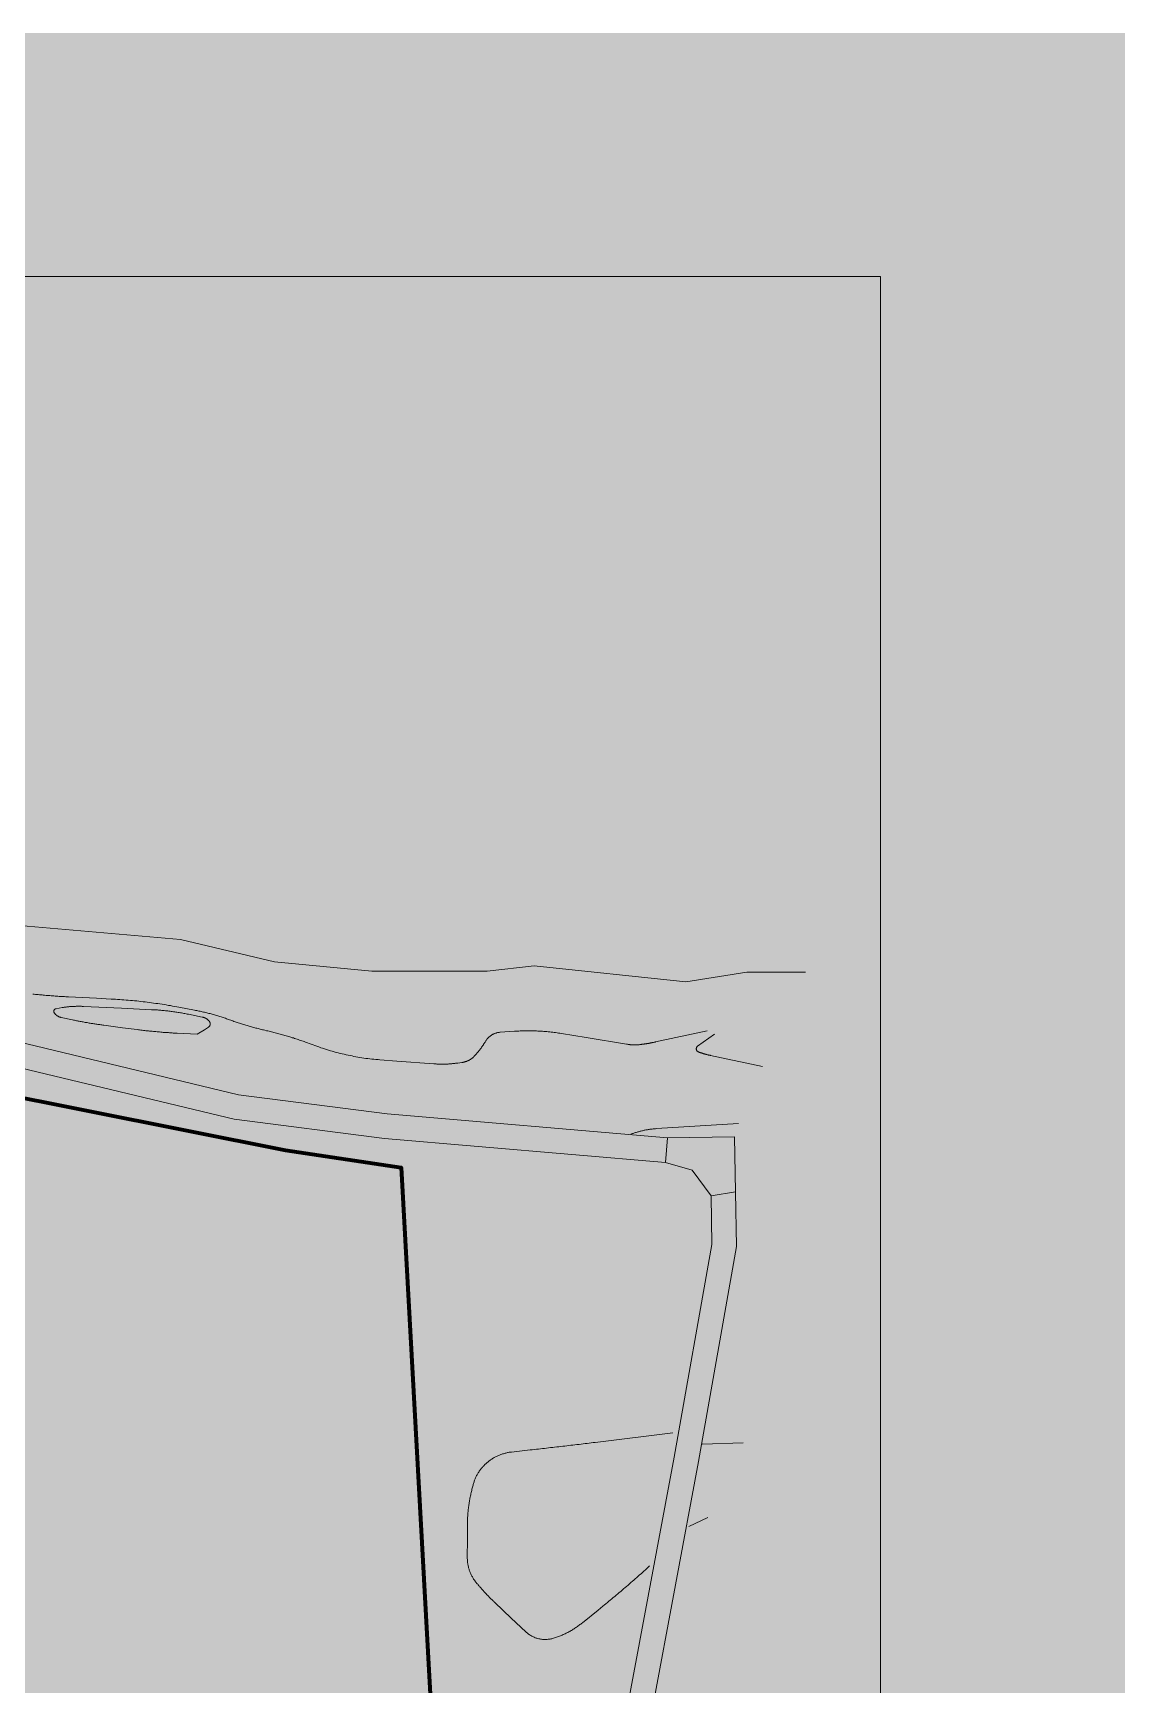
# Model space of a CAD drawing. Header units: metres. Extents: x 68582 to 69192, y 19191 to 19633.
# Drawn here: x 69081.9 to 69192.3, y 19461.3 to 19628.2 of the extents above; entities that cross this region are included whole.
import ezdxf

# ---------------------------------------------------------------- set-up
doc = ezdxf.new("R2010")
doc.units = ezdxf.units.M
doc.layers.get('0').update_dxf_attribs({"lineweight": 15})
doc.layers.add('Kasvillisuus', color=7, linetype='Continuous', lineweight=5)
doc.layers.add('None', color=7, linetype='Continuous', lineweight=5)

msp = doc.modelspace()

# ---------------------------------------------------------------- hatches: boundary and pattern name
at = {"true_color": 0xd1f0d1, "transparency": 33554687}
msp.add_hatch(color=254, dxfattribs=at).paths.add_polyline_path([(68588.12, 19191.44), (69192.3, 19191.44), (69192.3, 19628.23), (68588.12, 19628.23)], flags=0)
at = {"layer": 'Kasvillisuus', "true_color": 0xffffff, "transparency": 33554687}
for points in [[(69145.83, 19514.08), (69148.52, 19513.28), (69150.44, 19510.71), (69152.93, 19511.1), (69152.83, 19516.66), (69146.04, 19516.57)], [(69133.79, 19322.64), (69136.15, 19340.67), (69137.61, 19376.7), (69137.07, 19389.24), (69138.05, 19398.96), (69140.59, 19410.5), (69140.95, 19418.78), (69139.12, 19428.92), (69138.9, 19439.21), (69139.71, 19446.81), (69146.71, 19484.28), (69150.53, 19505.79), (69150.44, 19510.71), (69152.93, 19511.1), (69153.03, 19505.59), (69149.17, 19483.83), (69142.19, 19446.45), (69141.41, 19439.1), (69141.62, 19429.17), (69143.46, 19418.95), (69143.08, 19410.17), (69140.52, 19398.57), (69139.58, 19389.17), (69140.13, 19377.23), (69138.64, 19340.46), (69136.27, 19322.32)]]:
    msp.add_hatch(color=7, dxfattribs=at).paths.add_polyline_path(points, flags=0)
at = {"layer": 'None', "linetype": 'Continuous', "lineweight": 0, "true_color": 0xffffff, "transparency": 33554687}
msp.add_hatch(color=7, dxfattribs=at).paths.add_polyline_path([(69145.83, 19514.08), (69117.42, 19516.48), (69102.22, 19518.43), (69072.41, 19525.6), (69054.77, 19527.4), (68988.57, 19527.06), (68972.01, 19530.78), (68948.45, 19540.33), (68922.58, 19548.21), (68919.65, 19548.85), (68920.19, 19551.29), (68923.21, 19550.63), (68949.29, 19542.69), (68972.76, 19533.17), (68988.84, 19529.56), (69054.89, 19529.9), (69072.83, 19528.07), (69102.67, 19520.89), (69117.68, 19518.97), (69146.04, 19516.57)], flags=0)

# ---------------------------------------------------------------- linework, layer by layer
at = {"layer": 'Kasvillisuus'}
msp.add_lwpolyline([(68640.23, 19207.93), (69167.58, 19207.93), (69167.58, 19603.63), (68640.23, 19603.63)], close=True, dxfattribs=at)
at = {"layer": 'Kasvillisuus', "color": 7, "true_color": 0xffffff, "transparency": 33554687}
msp.add_lwpolyline([(69145.83, 19514.08), (69148.52, 19513.28), (69150.44, 19510.71), (69152.93, 19511.1), (69152.83, 19516.66), (69146.04, 19516.57)], close=True, dxfattribs=at)
at = {"layer": 'None', "color": 7, "linetype": 'Continuous', "lineweight": 5, "transparency": 33554687}
for p, q in [((69153.69, 19485.74), (69149.54, 19485.58)), ((69148.21, 19477.26), (69150.13, 19478.17))]:
    msp.add_line(p, q, dxfattribs=at)
at = {"layer": 'None', "color": 7, "linetype": 'Continuous', "lineweight": 5, "true_color": 0xffffff, "transparency": 33554687}
for points in [[(68920.19, 19551.29), (68923.21, 19550.63), (68949.29, 19542.69), (68972.76, 19533.17), (68988.84, 19529.56), (69054.89, 19529.9), (69072.83, 19528.07), (69102.67, 19520.89), (69117.68, 19518.97), (69146.04, 19516.57), (69145.83, 19514.08)], [(69145.83, 19514.08), (69117.42, 19516.48), (69102.22, 19518.43), (69072.41, 19525.6), (69054.77, 19527.4), (68988.57, 19527.06), (68972.01, 19530.78), (68948.45, 19540.33), (68922.58, 19548.21), (68919.65, 19548.85)], [(69139.71, 19446.81), (69146.71, 19484.28), (69150.53, 19505.79), (69150.44, 19510.71), (69152.93, 19511.1), (69153.03, 19505.59), (69149.17, 19483.83), (69142.19, 19446.45)]]:
    msp.add_lwpolyline(points, dxfattribs=at)
at = {"layer": 'None', "color": 7, "linetype": 'Continuous', "lineweight": 5, "transparency": 33554687}
for points in [[(69160, 19533.32), (69154.07, 19533.32), (69147.89, 19532.34), (69132.57, 19533.95), (69127.8, 19533.42), (69116.14, 19533.42), (69106.32, 19534.34), (69096.81, 19536.61), (69081.3, 19537.94), (69063.3, 19539.63), (69031.3, 19540.43)], [(69150.05, 19527.38), (69144.82, 19526.25), (69144.78, 19526.24), (69144.73, 19526.23), (69144.69, 19526.22), (69144.64, 19526.21), (69144.6, 19526.2), (69144.55, 19526.19), (69144.5, 19526.18), (69144.46, 19526.17), (69144.41, 19526.16), (69144.37, 19526.15), (69144.32, 19526.15), (69144.28, 19526.14), (69144.23, 19526.13), (69144.19, 19526.12), (69144.14, 19526.11), (69144.1, 19526.11), (69144.05, 19526.1), (69144.01, 19526.09), (69143.96, 19526.08), (69143.92, 19526.07), (69143.87, 19526.07), (69143.83, 19526.06), (69143.78, 19526.05), (69143.73, 19526.05), (69143.69, 19526.04), (69143.64, 19526.03), (69143.6, 19526.03), (69143.55, 19526.02), (69143.51, 19526.01), (69143.46, 19526.01), (69143.42, 19526), (69143.37, 19525.99), (69143.32, 19525.99), (69143.28, 19525.98), (69143.23, 19525.98), (69143.19, 19525.97), (69143.14, 19525.97), (69143.1, 19525.97), (69143.05, 19525.96), (69143.01, 19525.96), (69142.96, 19525.96), (69142.92, 19525.96), (69142.87, 19525.96), (69142.82, 19525.95), (69142.78, 19525.95), (69142.73, 19525.95), (69142.69, 19525.95), (69142.64, 19525.95), (69142.6, 19525.95), (69142.55, 19525.96), (69142.5, 19525.96), (69142.46, 19525.96), (69142.41, 19525.96), (69142.37, 19525.97), (69142.32, 19525.97), (69142.28, 19525.97), (69142.23, 19525.98), (69142.19, 19525.98), (69142.14, 19525.99), (69142.09, 19525.99), (69142.05, 19526), (69142, 19526.01), (69141.96, 19526.01), (69141.91, 19526.02), (69137.8, 19526.69), (69135.31, 19527.1), (69135.17, 19527.13), (69135.02, 19527.15), (69134.87, 19527.17), (69134.72, 19527.19), (69134.58, 19527.21), (69134.43, 19527.23), (69134.28, 19527.25), (69134.13, 19527.26), (69133.98, 19527.28), (69133.84, 19527.29), (69133.69, 19527.3), (69133.54, 19527.32), (69133.39, 19527.33), (69133.24, 19527.34), (69133.09, 19527.34), (69132.94, 19527.35), (69132.79, 19527.36), (69132.65, 19527.36), (69132.5, 19527.37), (69132.35, 19527.37), (69132.2, 19527.37), (69132.05, 19527.38), (69131.9, 19527.38), (69131.75, 19527.38), (69131.6, 19527.37), (69131.45, 19527.37), (69131.3, 19527.37), (69131.16, 19527.36), (69131.01, 19527.35), (69130.86, 19527.35), (69130.71, 19527.34), (69130.56, 19527.33), (69129.13, 19527.23), (69129.08, 19527.23), (69129.02, 19527.22), (69128.97, 19527.22), (69128.91, 19527.21), (69128.86, 19527.2), (69128.8, 19527.18), (69128.75, 19527.17), (69128.7, 19527.15), (69128.64, 19527.13), (69128.59, 19527.12), (69128.54, 19527.1), (69128.49, 19527.07), (69128.44, 19527.05), (69128.39, 19527.02), (69128.34, 19527), (69128.29, 19526.97), (69128.24, 19526.94), (69128.2, 19526.91), (69128.15, 19526.88), (69128.11, 19526.84), (69128.06, 19526.81), (69128.02, 19526.77), (69127.98, 19526.74), (69127.94, 19526.7), (69127.9, 19526.66), (69127.86, 19526.62), (69127.82, 19526.57), (69127.79, 19526.53), (69127.75, 19526.49), (69127.72, 19526.44), (69127.69, 19526.4), (69127.66, 19526.35), (69127.59, 19526.23), (69127.56, 19526.19), (69127.53, 19526.15), (69127.51, 19526.1), (69127.48, 19526.06), (69127.45, 19526.02), (69127.42, 19525.97), (69127.39, 19525.93), (69127.36, 19525.89), (69127.33, 19525.85), (69127.31, 19525.8), (69127.28, 19525.76), (69127.25, 19525.72), (69127.22, 19525.68), (69127.19, 19525.63), (69127.16, 19525.59), (69127.12, 19525.55), (69127.09, 19525.51), (69127.06, 19525.47), (69127.03, 19525.43), (69127, 19525.39), (69126.97, 19525.34), (69126.94, 19525.3), (69126.9, 19525.26), (69126.87, 19525.22), (69126.84, 19525.18), (69126.81, 19525.14), (69126.77, 19525.1), (69126.74, 19525.06), (69126.71, 19525.02), (69126.67, 19524.98), (69126.64, 19524.95), (69126.61, 19524.9), (69126.57, 19524.87), (69126.54, 19524.83), (69126.5, 19524.8), (69126.47, 19524.76), (69126.43, 19524.73), (69126.4, 19524.69), (69126.36, 19524.66), (69126.32, 19524.63), (69126.28, 19524.6), (69126.24, 19524.57), (69126.2, 19524.54), (69126.16, 19524.51), (69126.12, 19524.49), (69126.08, 19524.46), (69126.03, 19524.44), (69125.99, 19524.41), (69125.94, 19524.39), (69125.9, 19524.37), (69125.86, 19524.35), (69125.81, 19524.33), (69125.76, 19524.31), (69125.72, 19524.29), (69125.67, 19524.27), (69125.62, 19524.26), (69125.58, 19524.24), (69125.53, 19524.23), (69125.48, 19524.22), (69125.43, 19524.2), (69125.39, 19524.19), (69125.34, 19524.18), (69125.29, 19524.18), (69125.24, 19524.17), (69124.85, 19524.11), (69124.77, 19524.1), (69124.69, 19524.1), (69124.62, 19524.09), (69124.54, 19524.08), (69124.47, 19524.07), (69124.39, 19524.06), (69124.31, 19524.06), (69124.24, 19524.05), (69124.16, 19524.04), (69124.09, 19524.04), (69124.01, 19524.03), (69123.93, 19524.03), (69123.86, 19524.02), (69123.78, 19524.02), (69123.7, 19524.02), (69123.63, 19524.01), (69123.55, 19524.01), (69123.48, 19524.01), (69123.4, 19524.01), (69123.32, 19524.01), (69123.25, 19524.01), (69123.17, 19524.01), (69123.09, 19524.01), (69123.02, 19524.01), (69122.94, 19524.01), (69122.86, 19524.02), (69122.79, 19524.02), (69122.71, 19524.02), (69122.64, 19524.03), (69122.56, 19524.03), (69122.48, 19524.04), (69122.41, 19524.04), (69118.66, 19524.32), (69116.97, 19524.45), (69116.77, 19524.46), (69116.56, 19524.48), (69116.36, 19524.5), (69116.16, 19524.52), (69115.95, 19524.54), (69115.75, 19524.57), (69115.55, 19524.59), (69115.35, 19524.62), (69115.14, 19524.65), (69114.94, 19524.68), (69114.74, 19524.72), (69114.54, 19524.75), (69114.34, 19524.79), (69114.14, 19524.83), (69113.94, 19524.87), (69113.74, 19524.91), (69113.54, 19524.95), (69113.34, 19525), (69113.14, 19525.05), (69112.94, 19525.09), (69112.74, 19525.15), (69112.54, 19525.2), (69112.35, 19525.25), (69112.15, 19525.31), (69111.95, 19525.36), (69111.76, 19525.42), (69111.56, 19525.48), (69111.37, 19525.55), (69111.17, 19525.61), (69110.98, 19525.67), (69110.79, 19525.74), (69110.6, 19525.81), (69109.43, 19526.23), (69109.31, 19526.28), (69109.19, 19526.32), (69109.07, 19526.36), (69108.94, 19526.4), (69108.82, 19526.44), (69108.7, 19526.49), (69108.58, 19526.53), (69108.46, 19526.57), (69108.34, 19526.61), (69108.22, 19526.65), (69108.1, 19526.68), (69107.97, 19526.72), (69107.85, 19526.76), (69107.73, 19526.8), (69107.61, 19526.83), (69107.48, 19526.87), (69107.36, 19526.91), (69107.24, 19526.94), (69107.12, 19526.98), (69106.99, 19527.01), (69106.87, 19527.05), (69106.75, 19527.08), (69106.62, 19527.11), (69106.5, 19527.15), (69106.37, 19527.18), (69106.25, 19527.21), (69106.13, 19527.24), (69106, 19527.27), (69105.88, 19527.3), (69105.75, 19527.33), (69105.63, 19527.36), (69105.51, 19527.39), (69105.32, 19527.43), (69105.2, 19527.46), (69105.09, 19527.49), (69104.98, 19527.51), (69104.86, 19527.54), (69104.75, 19527.57), (69104.64, 19527.6), (69104.53, 19527.63), (69104.42, 19527.66), (69104.3, 19527.69), (69104.19, 19527.72), (69104.08, 19527.75), (69103.97, 19527.78), (69103.86, 19527.81), (69103.75, 19527.84), (69103.64, 19527.87), (69103.53, 19527.9), (69103.41, 19527.94), (69103.3, 19527.97), (69103.19, 19528.01), (69103.08, 19528.04), (69102.97, 19528.07), (69102.86, 19528.11), (69102.75, 19528.15), (69102.64, 19528.18), (69102.53, 19528.22), (69102.42, 19528.25), (69102.31, 19528.29), (69102.2, 19528.33), (69102.09, 19528.37), (69101.99, 19528.41), (69101.88, 19528.45), (69101.77, 19528.48), (69101.66, 19528.52), (69101.55, 19528.56), (69101.44, 19528.6), (69101.34, 19528.64), (69101.23, 19528.68), (69101.12, 19528.71), (69101.01, 19528.75), (69100.9, 19528.78), (69100.79, 19528.82), (69100.68, 19528.85), (69100.57, 19528.89), (69100.46, 19528.92), (69100.34, 19528.95), (69100.23, 19528.98), (69100.12, 19529.02), (69100.01, 19529.05), (69099.9, 19529.08), (69099.79, 19529.11), (69099.68, 19529.14), (69099.56, 19529.17), (69099.45, 19529.19), (69099.34, 19529.22), (69099.23, 19529.25), (69099.12, 19529.27), (69099, 19529.3), (69098.89, 19529.33), (69098.78, 19529.35), (69098.66, 19529.37), (69098.55, 19529.4), (69098.44, 19529.42), (69098.32, 19529.44), (69098.21, 19529.47), (69096.64, 19529.76), (69096.42, 19529.8), (69096.21, 19529.84), (69096, 19529.88), (69095.79, 19529.92), (69095.57, 19529.95), (69095.36, 19529.99), (69095.15, 19530.02), (69094.94, 19530.06), (69094.72, 19530.09), (69094.51, 19530.12), (69094.3, 19530.15), (69094.08, 19530.18), (69093.87, 19530.21), (69093.65, 19530.24), (69093.44, 19530.27), (69093.23, 19530.29), (69093.01, 19530.32), (69092.8, 19530.34), (69092.58, 19530.37), (69092.37, 19530.39), (69092.16, 19530.41), (69091.94, 19530.43), (69091.73, 19530.45), (69091.51, 19530.47), (69091.3, 19530.49), (69091.08, 19530.5), (69090.87, 19530.52), (69090.65, 19530.54), (69090.44, 19530.55), (69090.22, 19530.56), (69090, 19530.58), (69089.79, 19530.59), (69088.29, 19530.66), (69085.47, 19530.81), (69085.33, 19530.82), (69085.2, 19530.82), (69085.06, 19530.83), (69084.93, 19530.84), (69084.8, 19530.85), (69084.66, 19530.86), (69084.53, 19530.86), (69084.4, 19530.87), (69084.26, 19530.88), (69084.13, 19530.89), (69084, 19530.9), (69083.86, 19530.91), (69083.73, 19530.92), (69083.6, 19530.93), (69083.46, 19530.94), (69083.33, 19530.95), (69083.2, 19530.96), (69083.06, 19530.97), (69082.93, 19530.98), (69082.8, 19531), (69082.67, 19531.01), (69082.53, 19531.02), (69082.4, 19531.03), (69082.27, 19531.05), (69082.13, 19531.06), (69082, 19531.07), (69081.87, 19531.08)], [(69150.78, 19527.05), (69149.09, 19525.83), (69149.07, 19525.81), (69149.06, 19525.8), (69149.04, 19525.78), (69149.02, 19525.77), (69149.01, 19525.75), (69149, 19525.73), (69148.99, 19525.71), (69148.98, 19525.69), (69148.97, 19525.67), (69148.96, 19525.65), (69148.96, 19525.62), (69148.95, 19525.6), (69148.95, 19525.58), (69148.95, 19525.56), (69148.95, 19525.53), (69148.95, 19525.51), (69148.96, 19525.49), (69148.96, 19525.47), (69148.97, 19525.44), (69148.98, 19525.42), (69148.99, 19525.4), (69149, 19525.38), (69149.01, 19525.36), (69149.02, 19525.35), (69149.04, 19525.33), (69149.06, 19525.31), (69149.07, 19525.3), (69149.09, 19525.28), (69149.11, 19525.27), (69149.13, 19525.26), (69149.15, 19525.25), (69149.17, 19525.24), (69149.21, 19525.23), (69149.24, 19525.21), (69149.28, 19525.2), (69149.32, 19525.19), (69149.35, 19525.17), (69149.39, 19525.16), (69149.43, 19525.15), (69149.47, 19525.14), (69149.5, 19525.12), (69149.54, 19525.11), (69149.58, 19525.1), (69149.62, 19525.09), (69149.65, 19525.08), (69149.69, 19525.06), (69149.73, 19525.05), (69149.77, 19525.04), (69149.8, 19525.03), (69149.84, 19525.02), (69149.88, 19525.01), (69149.92, 19525), (69149.96, 19524.99), (69149.99, 19524.98), (69150.03, 19524.97), (69150.07, 19524.96), (69150.11, 19524.95), (69150.15, 19524.94), (69150.18, 19524.93), (69150.22, 19524.92), (69150.26, 19524.92), (69150.3, 19524.91), (69150.34, 19524.9), (69150.38, 19524.89), (69155.66, 19523.78)], [(69153.23, 19518.02), (69144.92, 19517.49), (69144.83, 19517.48), (69144.75, 19517.47), (69144.67, 19517.47), (69144.59, 19517.46), (69144.5, 19517.45), (69144.42, 19517.44), (69144.34, 19517.43), (69144.26, 19517.42), (69144.17, 19517.41), (69144.09, 19517.39), (69144.01, 19517.38), (69143.93, 19517.37), (69143.85, 19517.35), (69143.76, 19517.33), (69143.68, 19517.32), (69143.6, 19517.3), (69143.52, 19517.28), (69143.44, 19517.26), (69143.36, 19517.24), (69143.28, 19517.22), (69143.2, 19517.2), (69143.12, 19517.18), (69143.04, 19517.16), (69142.96, 19517.13), (69142.88, 19517.11), (69142.8, 19517.09), (69142.72, 19517.06), (69142.64, 19517.03), (69142.56, 19517.01), (69142.49, 19516.98), (69142.41, 19516.95), (69142.33, 19516.92)], [(69146.58, 19486.74), (69138.73, 19485.77), (69138.53, 19485.75), (69138.32, 19485.72), (69138.12, 19485.7), (69137.91, 19485.67), (69137.71, 19485.65), (69137.5, 19485.62), (69137.3, 19485.6), (69137.1, 19485.57), (69136.88, 19485.55), (69136.68, 19485.53), (69136.48, 19485.5), (69136.28, 19485.48), (69136.07, 19485.45), (69135.86, 19485.43), (69135.66, 19485.4), (69135.45, 19485.38), (69135.25, 19485.36), (69135.04, 19485.33), (69134.84, 19485.31), (69134.63, 19485.29), (69134.43, 19485.26), (69134.22, 19485.24), (69134.01, 19485.22), (69133.81, 19485.19), (69133.61, 19485.17), (69133.4, 19485.15), (69133.19, 19485.12), (69132.99, 19485.1), (69132.79, 19485.08), (69132.58, 19485.05), (69132.37, 19485.03), (69132.17, 19485.01), (69130.28, 19484.8), (69130.2, 19484.79), (69130.11, 19484.78), (69130.03, 19484.77), (69129.94, 19484.75), (69129.86, 19484.74), (69129.78, 19484.72), (69129.69, 19484.7), (69129.61, 19484.68), (69129.53, 19484.66), (69129.45, 19484.63), (69129.36, 19484.61), (69129.28, 19484.58), (69129.2, 19484.55), (69129.12, 19484.52), (69129.04, 19484.49), (69128.96, 19484.46), (69128.89, 19484.42), (69128.81, 19484.38), (69128.73, 19484.35), (69128.65, 19484.31), (69128.58, 19484.27), (69128.5, 19484.23), (69128.43, 19484.18), (69128.36, 19484.14), (69128.29, 19484.09), (69128.21, 19484.05), (69128.14, 19484), (69128.07, 19483.95), (69128, 19483.9), (69127.94, 19483.84), (69127.87, 19483.79), (69127.81, 19483.73), (69127.74, 19483.68), (69127.68, 19483.62), (69127.61, 19483.56), (69127.55, 19483.5), (69127.49, 19483.44), (69127.43, 19483.38), (69127.38, 19483.32), (69127.32, 19483.25), (69127.26, 19483.19), (69127.21, 19483.12), (69127.16, 19483.05), (69127.11, 19482.99), (69127.06, 19482.92), (69127.01, 19482.85), (69126.96, 19482.78), (69126.91, 19482.7), (69126.87, 19482.63), (69126.83, 19482.56), (69126.79, 19482.48), (69126.74, 19482.41), (69126.71, 19482.33), (69126.67, 19482.25), (69126.63, 19482.18), (69126.6, 19482.1), (69126.57, 19482.02), (69126.53, 19481.94), (69126.5, 19481.86), (69126.48, 19481.78), (69126.45, 19481.7), (69126.42, 19481.62), (69126.4, 19481.53), (69126.38, 19481.45), (69126.27, 19481.03), (69126.24, 19480.92), (69126.21, 19480.81), (69126.19, 19480.7), (69126.16, 19480.59), (69126.14, 19480.47), (69126.11, 19480.36), (69126.09, 19480.25), (69126.07, 19480.14), (69126.05, 19480.02), (69126.03, 19479.91), (69126.01, 19479.8), (69125.99, 19479.69), (69125.97, 19479.57), (69125.96, 19479.46), (69125.94, 19479.35), (69125.92, 19479.23), (69125.91, 19479.12), (69125.9, 19479), (69125.89, 19478.89), (69125.87, 19478.78), (69125.86, 19478.66), (69125.85, 19478.55), (69125.84, 19478.43), (69125.84, 19478.32), (69125.83, 19478.2), (69125.82, 19478.09), (69125.82, 19477.98), (69125.82, 19477.86), (69125.81, 19477.75), (69125.81, 19477.63), (69125.81, 19477.52), (69125.81, 19477.41), (69125.81, 19475.98), (69125.8, 19474.11), (69125.8, 19474.03), (69125.81, 19473.94), (69125.81, 19473.86), (69125.82, 19473.78), (69125.82, 19473.69), (69125.83, 19473.61), (69125.85, 19473.52), (69125.86, 19473.44), (69125.87, 19473.36), (69125.89, 19473.28), (69125.91, 19473.19), (69125.93, 19473.11), (69125.95, 19473.03), (69125.98, 19472.95), (69126, 19472.87), (69126.03, 19472.79), (69126.06, 19472.71), (69126.09, 19472.63), (69126.12, 19472.56), (69126.15, 19472.48), (69126.19, 19472.4), (69126.23, 19472.33), (69126.27, 19472.25), (69126.31, 19472.18), (69126.35, 19472.11), (69126.39, 19472.04), (69126.44, 19471.96), (69126.48, 19471.89), (69126.53, 19471.83), (69126.58, 19471.76), (69126.63, 19471.69), (69126.69, 19471.62), (69126.74, 19471.56), (69126.79, 19471.49), (69126.85, 19471.43), (69126.91, 19471.36), (69126.96, 19471.29), (69127.02, 19471.23), (69127.08, 19471.16), (69127.13, 19471.09), (69127.19, 19471.03), (69127.25, 19470.96), (69127.31, 19470.9), (69127.37, 19470.83), (69127.42, 19470.77), (69127.48, 19470.7), (69127.54, 19470.64), (69127.6, 19470.57), (69127.66, 19470.51), (69127.72, 19470.45), (69127.78, 19470.38), (69127.84, 19470.32), (69127.9, 19470.26), (69127.96, 19470.19), (69128.02, 19470.13), (69128.09, 19470.07), (69128.15, 19470.01), (69128.21, 19469.94), (69128.27, 19469.88), (69128.33, 19469.82), (69128.4, 19469.76), (69128.46, 19469.7), (69128.52, 19469.64), (69128.59, 19469.58), (69130.25, 19468.01), (69131.7, 19466.64), (69131.77, 19466.57), (69131.84, 19466.51), (69131.92, 19466.45), (69131.99, 19466.39), (69132.07, 19466.34), (69132.15, 19466.29), (69132.23, 19466.24), (69132.31, 19466.19), (69132.4, 19466.15), (69132.48, 19466.11), (69132.57, 19466.07), (69132.66, 19466.03), (69132.75, 19466), (69132.84, 19465.97), (69132.93, 19465.95), (69133.02, 19465.92), (69133.12, 19465.9), (69133.21, 19465.89), (69133.3, 19465.87), (69133.4, 19465.86), (69133.49, 19465.86), (69133.59, 19465.85), (69133.68, 19465.85), (69133.78, 19465.85), (69133.87, 19465.86), (69133.97, 19465.87), (69134.06, 19465.88), (69134.16, 19465.89), (69134.25, 19465.91), (69134.34, 19465.93), (69134.43, 19465.95), (69134.53, 19465.98), (69134.62, 19466.01), (69134.72, 19466.04), (69134.82, 19466.08), (69134.92, 19466.11), (69135.02, 19466.15), (69135.11, 19466.19), (69135.21, 19466.22), (69135.31, 19466.26), (69135.4, 19466.3), (69135.5, 19466.35), (69135.59, 19466.39), (69135.68, 19466.43), (69135.78, 19466.48), (69135.87, 19466.53), (69135.96, 19466.57), (69136.06, 19466.62), (69136.15, 19466.67), (69136.24, 19466.72), (69136.33, 19466.77), (69136.42, 19466.83), (69136.5, 19466.88), (69136.59, 19466.93), (69136.68, 19466.99), (69136.77, 19467.05), (69136.85, 19467.11), (69136.94, 19467.16), (69137.02, 19467.22), (69137.11, 19467.29), (69137.19, 19467.35), (69137.27, 19467.41), (69137.36, 19467.47), (69137.44, 19467.54), (69139.03, 19468.83), (69139.5, 19469.21), (69139.66, 19469.34), (69139.81, 19469.46), (69139.96, 19469.59), (69140.11, 19469.71), (69140.26, 19469.84), (69140.41, 19469.96), (69140.56, 19470.08), (69140.71, 19470.21), (69140.86, 19470.33), (69141.01, 19470.46), (69141.16, 19470.59), (69141.31, 19470.71), (69141.46, 19470.84), (69141.6, 19470.96), (69141.75, 19471.09), (69141.9, 19471.22), (69142.05, 19471.35), (69142.2, 19471.47), (69142.34, 19471.6), (69142.49, 19471.73), (69142.64, 19471.86), (69142.78, 19471.99), (69142.93, 19472.12), (69143.08, 19472.24), (69143.22, 19472.37), (69143.37, 19472.5), (69143.51, 19472.63), (69143.66, 19472.76), (69143.81, 19472.89), (69143.95, 19473.02), (69144.09, 19473.16), (69144.23, 19473.28)]]:
    msp.add_lwpolyline(points, dxfattribs=at)
at = {"layer": 'None', "color": 7, "linetype": 'Continuous', "lineweight": 70, "transparency": 33554687}
msp.add_lwpolyline([(68913.6, 19532.2), (68921.28, 19526.98), (68925.77, 19522.99), (68931.06, 19519.17), (68936.85, 19515.96), (68943.18, 19513.22), (68947.36, 19512.2), (68964.26, 19508.86), (69001.8, 19509.69), (69035.65, 19510.29), (69057.18, 19525.33), (69107.4, 19515.3), (69119.12, 19513.55), (69122.44, 19452.99), (69124, 19418.54)], dxfattribs=at)
at = {"layer": 'None', "color": 7, "linetype": 'Continuous', "lineweight": 5, "transparency": 33554687}
msp.add_lwpolyline([(69098.47, 19527.02), (69099.24, 19527.49), (69099.62, 19527.73), (69099.63, 19527.74), (69099.65, 19527.76), (69099.67, 19527.77), (69099.68, 19527.78), (69099.7, 19527.8), (69099.71, 19527.81), (69099.73, 19527.83), (69099.74, 19527.85), (69099.75, 19527.87), (69099.76, 19527.88), (69099.77, 19527.9), (69099.78, 19527.92), (69099.78, 19527.94), (69099.79, 19527.96), (69099.8, 19527.98), (69099.8, 19528), (69099.8, 19528.03), (69099.81, 19528.05), (69099.81, 19528.07), (69099.81, 19528.09), (69099.81, 19528.11), (69099.8, 19528.13), (69099.8, 19528.15), (69099.79, 19528.17), (69099.79, 19528.19), (69099.78, 19528.21), (69099.77, 19528.23), (69099.77, 19528.25), (69099.76, 19528.27), (69099.74, 19528.29), (69099.73, 19528.31), (69099.72, 19528.32), (69099.7, 19528.35), (69099.69, 19528.37), (69099.67, 19528.39), (69099.65, 19528.41), (69099.63, 19528.43), (69099.61, 19528.45), (69099.59, 19528.46), (69099.57, 19528.48), (69099.55, 19528.5), (69099.53, 19528.52), (69099.51, 19528.53), (69099.49, 19528.55), (69099.47, 19528.57), (69099.44, 19528.58), (69099.42, 19528.6), (69099.4, 19528.61), (69099.37, 19528.63), (69099.35, 19528.64), (69099.33, 19528.65), (69099.3, 19528.66), (69099.28, 19528.68), (69099.25, 19528.69), (69099.23, 19528.7), (69099.2, 19528.71), (69099.18, 19528.72), (69099.15, 19528.73), (69099.13, 19528.73), (69099.1, 19528.74), (69099.08, 19528.75), (69099.05, 19528.76), (69099.02, 19528.76), (69099, 19528.77), (69097.6, 19529.05), (69097.48, 19529.07), (69097.37, 19529.09), (69097.25, 19529.12), (69097.13, 19529.14), (69097.02, 19529.16), (69096.9, 19529.18), (69096.79, 19529.2), (69096.67, 19529.22), (69096.56, 19529.24), (69096.44, 19529.25), (69096.32, 19529.27), (69096.21, 19529.29), (69096.09, 19529.3), (69095.97, 19529.32), (69095.86, 19529.34), (69095.74, 19529.35), (69095.63, 19529.36), (69095.51, 19529.38), (69095.39, 19529.39), (69095.28, 19529.4), (69095.16, 19529.42), (69095.04, 19529.43), (69094.92, 19529.44), (69094.81, 19529.45), (69094.69, 19529.46), (69094.57, 19529.47), (69094.46, 19529.48), (69094.34, 19529.48), (69094.22, 19529.49), (69094.1, 19529.5), (69093.99, 19529.51), (69093.87, 19529.51), (69090.83, 19529.66), (69086.99, 19529.85), (69086.92, 19529.85), (69086.85, 19529.85), (69086.79, 19529.86), (69086.72, 19529.86), (69086.65, 19529.86), (69086.59, 19529.86), (69086.52, 19529.86), (69086.45, 19529.86), (69086.38, 19529.86), (69086.32, 19529.86), (69086.25, 19529.86), (69086.18, 19529.85), (69086.11, 19529.85), (69086.05, 19529.85), (69085.98, 19529.85), (69085.91, 19529.84), (69085.85, 19529.84), (69085.78, 19529.83), (69085.71, 19529.83), (69085.65, 19529.82), (69085.58, 19529.82), (69085.51, 19529.81), (69085.44, 19529.8), (69085.38, 19529.8), (69085.31, 19529.79), (69085.24, 19529.78), (69085.18, 19529.77), (69085.11, 19529.76), (69085.04, 19529.75), (69084.98, 19529.74), (69084.91, 19529.73), (69084.85, 19529.72), (69084.22, 19529.61), (69084.2, 19529.61), (69084.18, 19529.61), (69084.17, 19529.6), (69084.15, 19529.59), (69084.14, 19529.59), (69084.12, 19529.58), (69084.11, 19529.57), (69084.09, 19529.56), (69084.08, 19529.55), (69084.07, 19529.53), (69084.05, 19529.52), (69084.04, 19529.51), (69084.03, 19529.49), (69084.02, 19529.48), (69084.02, 19529.46), (69084.01, 19529.45), (69084, 19529.43), (69084, 19529.41), (69083.99, 19529.4), (69083.99, 19529.38), (69083.99, 19529.36), (69083.99, 19529.34), (69083.99, 19529.33), (69083.99, 19529.31), (69083.99, 19529.29), (69084, 19529.27), (69084, 19529.26), (69084.01, 19529.24), (69084.01, 19529.23), (69084.02, 19529.21), (69084.03, 19529.19), (69084.04, 19529.18), (69084.06, 19529.16), (69084.07, 19529.14), (69084.09, 19529.12), (69084.11, 19529.1), (69084.12, 19529.08), (69084.14, 19529.06), (69084.16, 19529.04), (69084.18, 19529.02), (69084.2, 19529), (69084.22, 19528.98), (69084.24, 19528.97), (69084.26, 19528.95), (69084.28, 19528.93), (69084.3, 19528.92), (69084.32, 19528.9), (69084.35, 19528.89), (69084.37, 19528.87), (69084.39, 19528.86), (69084.41, 19528.85), (69084.44, 19528.84), (69084.46, 19528.82), (69084.48, 19528.81), (69084.51, 19528.8), (69084.53, 19528.79), (69084.56, 19528.78), (69084.58, 19528.77), (69084.61, 19528.76), (69084.63, 19528.75), (69084.66, 19528.75), (69084.68, 19528.74), (69084.71, 19528.73), (69084.73, 19528.73), (69085.88, 19528.48), (69085.97, 19528.46), (69086.07, 19528.44), (69086.17, 19528.42), (69086.27, 19528.4), (69086.37, 19528.38), (69086.46, 19528.36), (69086.56, 19528.34), (69086.66, 19528.33), (69086.76, 19528.31), (69086.86, 19528.29), (69086.96, 19528.27), (69087.06, 19528.25), (69087.16, 19528.23), (69087.26, 19528.22), (69087.36, 19528.2), (69087.45, 19528.18), (69087.55, 19528.16), (69087.65, 19528.15), (69087.75, 19528.13), (69087.85, 19528.12), (69087.95, 19528.1), (69088.05, 19528.08), (69088.15, 19528.07), (69088.25, 19528.05), (69088.35, 19528.04), (69088.45, 19528.02), (69088.55, 19528.01), (69088.65, 19528), (69088.75, 19527.98), (69088.85, 19527.97), (69088.95, 19527.95), (69089.05, 19527.94), (69090.94, 19527.69), (69092.42, 19527.5), (69092.55, 19527.49), (69092.67, 19527.47), (69092.8, 19527.45), (69092.92, 19527.44), (69093.05, 19527.42), (69093.18, 19527.41), (69093.3, 19527.39), (69093.43, 19527.38), (69093.55, 19527.37), (69093.68, 19527.35), (69093.8, 19527.34), (69093.93, 19527.33), (69094.06, 19527.31), (69094.18, 19527.3), (69094.31, 19527.29), (69094.43, 19527.28), (69094.56, 19527.27), (69094.68, 19527.26), (69094.81, 19527.24), (69094.94, 19527.23), (69095.06, 19527.22), (69095.19, 19527.21), (69095.31, 19527.2), (69095.44, 19527.19), (69095.57, 19527.19), (69095.69, 19527.18), (69095.82, 19527.17), (69095.95, 19527.16), (69096.07, 19527.15), (69096.2, 19527.14), (69096.32, 19527.14), (69096.45, 19527.13)], close=True, dxfattribs=at)

doc.saveas('drawing.dxf')
